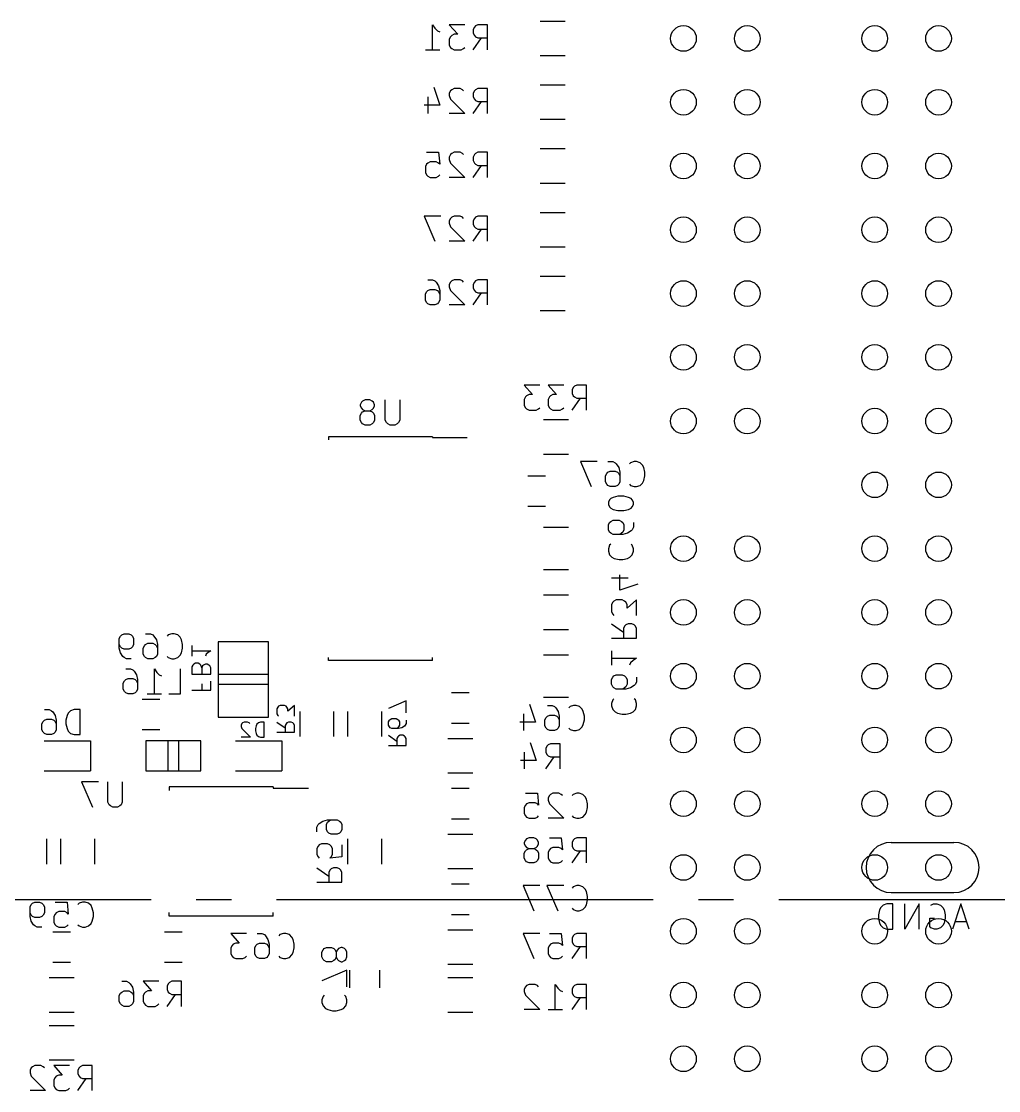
# Model space of a CAD drawing. Extents: x -21 to 324, y -93 to 158.
# Drawn here: x 165.83 to 204.76, y -7.52 to 35.07 of the extents above; entities that cross this region are included whole.
import ezdxf

# ---------------------------------------------------------------- set-up
doc = ezdxf.new("R2010")
doc.units = 0
doc.header["$LTSCALE"] = 10
doc.linetypes.add('TSCENTER', pattern=[2, 1.5, -0.18, 0.14, -0.18])
doc.layers.add('BLACK', color=7, linetype='CONTINUOUS')
doc.layers.add('Layer_1', color=7, linetype='CONTINUOUS')

msp = doc.modelspace()

# ---------------------------------------------------------------- linework, layer by layer
at = {"layer": 'BLACK', "color": 7, "linetype": 'CONTINUOUS'}
for p, q in [((182.212, 33.938), (182.212, 34.938)), ((182.212, 34.938), (182.307, 34.795)), ((183.498, 34.938), (182.878, 34.938)), ((182.878, 34.938), (183.212, 34.557)), ((184.021, 34.938), (183.926, 34.89)), ((184.402, 34.938), (184.021, 34.938)), ((184.402, 33.938), (184.402, 34.938)), ((187.498, 35.07), (186.498, 35.07)), ((182.307, 34.795), (182.402, 34.7)), ((182.402, 34.7), (182.497, 34.652)), ((182.974, 34.509), (182.926, 34.461)), ((183.069, 34.557), (182.974, 34.509)), ((183.212, 34.557), (183.069, 34.557)), ((183.878, 34.842), (183.831, 34.747)), ((183.831, 34.747), (183.831, 34.604)), ((183.831, 34.604), (183.878, 34.509)), ((183.926, 34.89), (183.878, 34.842)), ((183.878, 34.509), (183.926, 34.461)), ((182.926, 34.461), (182.878, 34.366)), ((182.878, 34.366), (182.878, 34.128)), ((182.878, 34.128), (182.926, 34.033)), ((183.831, 33.938), (184.164, 34.414)), ((183.926, 34.461), (184.021, 34.414)), ((184.021, 34.414), (184.402, 34.414)), ((181.926, 33.938), (182.497, 33.938)), ((182.926, 34.033), (182.974, 33.985)), ((182.974, 33.985), (183.069, 33.938)), ((183.069, 33.938), (183.355, 33.938)), ((183.355, 33.938), (183.45, 33.985)), ((183.45, 33.985), (183.498, 34.033)), ((186.498, 33.71), (187.498, 33.71)), ((182.259, 32.445), (182.497, 31.731)), ((183.069, 32.398), (182.974, 32.35)), ((183.307, 32.398), (183.069, 32.398)), ((183.402, 32.35), (183.307, 32.398)), ((184.021, 32.398), (183.926, 32.35)), ((184.402, 32.398), (184.021, 32.398)), ((184.402, 31.398), (184.402, 32.398)), ((187.498, 32.53), (186.498, 32.53)), ((182.021, 32.064), (182.021, 31.398)), ((182.926, 32.302), (182.878, 32.207)), ((182.878, 32.207), (182.878, 32.112)), ((182.878, 32.112), (182.926, 31.969)), ((182.974, 32.35), (182.926, 32.302)), ((182.926, 31.969), (183.498, 31.398)), ((183.45, 32.302), (183.402, 32.35)), ((183.878, 32.302), (183.831, 32.207)), ((183.831, 32.207), (183.831, 32.064)), ((183.831, 32.064), (183.878, 31.969)), ((183.926, 32.35), (183.878, 32.302)), ((183.878, 31.969), (183.926, 31.921)), ((182.497, 31.731), (181.878, 31.731)), ((183.831, 31.398), (184.164, 31.874)), ((183.926, 31.921), (184.021, 31.874)), ((184.021, 31.874), (184.402, 31.874)), ((183.498, 31.398), (182.878, 31.398)), ((186.498, 31.17), (187.498, 31.17)), ((181.974, 29.858), (182.45, 29.858)), ((182.45, 29.858), (182.497, 29.381)), ((183.069, 29.858), (182.974, 29.81)), ((183.307, 29.858), (183.069, 29.858)), ((183.402, 29.81), (183.307, 29.858)), ((184.021, 29.858), (183.926, 29.81)), ((184.402, 29.858), (184.021, 29.858)), ((184.402, 28.858), (184.402, 29.858)), ((187.498, 29.99), (186.498, 29.99)), ((182.021, 29.429), (181.974, 29.381)), ((182.117, 29.477), (182.021, 29.429)), ((182.355, 29.477), (182.117, 29.477)), ((182.45, 29.429), (182.355, 29.477)), ((182.497, 29.381), (182.45, 29.429)), ((182.926, 29.762), (182.878, 29.667)), ((182.878, 29.667), (182.878, 29.572)), ((182.878, 29.572), (182.926, 29.429)), ((182.974, 29.81), (182.926, 29.762)), ((182.926, 29.429), (183.498, 28.858)), ((183.45, 29.762), (183.402, 29.81)), ((183.878, 29.762), (183.831, 29.667)), ((183.831, 29.667), (183.831, 29.524)), ((183.831, 29.524), (183.878, 29.429)), ((183.926, 29.81), (183.878, 29.762)), ((183.878, 29.429), (183.926, 29.381)), ((181.974, 29.381), (181.926, 29.286)), ((181.926, 29.286), (181.926, 29.048)), ((181.926, 29.048), (181.974, 28.953)), ((183.831, 28.858), (184.164, 29.334)), ((183.926, 29.381), (184.021, 29.334)), ((184.021, 29.334), (184.402, 29.334)), ((181.974, 28.953), (182.021, 28.905)), ((182.021, 28.905), (182.117, 28.858)), ((182.117, 28.858), (182.355, 28.858)), ((182.355, 28.858), (182.45, 28.905)), ((182.45, 28.905), (182.497, 28.953)), ((183.498, 28.858), (182.878, 28.858)), ((186.498, 28.63), (187.498, 28.63)), ((182.545, 27.318), (181.878, 27.318)), ((181.878, 27.318), (182.307, 26.318)), ((182.974, 27.27), (182.926, 27.222)), ((183.069, 27.318), (182.974, 27.27)), ((183.307, 27.318), (183.069, 27.318)), ((183.402, 27.27), (183.307, 27.318)), ((183.45, 27.222), (183.402, 27.27)), ((183.926, 27.27), (183.878, 27.222)), ((184.021, 27.318), (183.926, 27.27)), ((184.402, 27.318), (184.021, 27.318)), ((184.402, 26.318), (184.402, 27.318)), ((187.498, 27.45), (186.498, 27.45)), ((182.926, 27.222), (182.878, 27.127)), ((182.878, 27.127), (182.878, 27.032)), ((182.878, 27.032), (182.926, 26.889)), ((182.926, 26.889), (183.498, 26.318)), ((183.878, 27.222), (183.831, 27.127)), ((183.831, 27.127), (183.831, 26.984)), ((183.831, 26.984), (183.878, 26.889)), ((183.878, 26.889), (183.926, 26.841)), ((183.926, 26.841), (184.021, 26.794)), ((183.831, 26.318), (184.164, 26.794)), ((184.021, 26.794), (184.402, 26.794)), ((183.498, 26.318), (182.878, 26.318)), ((186.498, 26.09), (187.498, 26.09)), ((182.021, 24.778), (182.212, 24.778)), ((182.212, 24.778), (182.307, 24.73)), ((182.307, 24.73), (182.355, 24.682)), ((182.974, 24.73), (182.926, 24.682)), ((183.069, 24.778), (182.974, 24.73)), ((183.307, 24.778), (183.069, 24.778)), ((183.402, 24.73), (183.307, 24.778)), ((183.45, 24.682), (183.402, 24.73)), ((183.926, 24.73), (183.878, 24.682)), ((184.021, 24.778), (183.926, 24.73)), ((184.402, 24.778), (184.021, 24.778)), ((184.402, 23.778), (184.402, 24.778)), ((187.498, 24.91), (186.498, 24.91)), ((181.926, 24.206), (181.974, 24.301)), ((181.974, 24.301), (182.021, 24.349)), ((182.021, 24.349), (182.117, 24.397)), ((182.117, 24.397), (182.307, 24.397)), ((182.307, 24.397), (182.402, 24.349)), ((182.355, 24.682), (182.45, 24.54)), ((182.402, 24.349), (182.45, 24.301)), ((182.45, 24.54), (182.497, 24.349)), ((182.45, 24.301), (182.497, 24.206)), ((182.497, 24.349), (182.497, 23.968)), ((182.926, 24.682), (182.878, 24.587)), ((182.878, 24.587), (182.878, 24.492)), ((182.878, 24.492), (182.926, 24.349)), ((182.926, 24.349), (183.498, 23.778)), ((183.878, 24.682), (183.831, 24.587)), ((183.831, 24.587), (183.831, 24.444)), ((183.831, 24.444), (183.878, 24.349)), ((183.878, 24.349), (183.926, 24.301)), ((183.926, 24.301), (184.021, 24.254)), ((181.926, 23.968), (181.926, 24.206)), ((181.974, 23.873), (181.926, 23.968)), ((182.021, 23.825), (181.974, 23.873)), ((182.45, 23.873), (182.402, 23.825)), ((182.497, 23.968), (182.45, 23.873)), ((183.831, 23.778), (184.164, 24.254)), ((184.021, 24.254), (184.402, 24.254)), ((182.117, 23.778), (182.021, 23.825)), ((182.307, 23.778), (182.117, 23.778)), ((182.402, 23.825), (182.307, 23.778)), ((183.498, 23.778), (182.878, 23.778)), ((186.498, 23.55), (187.498, 23.55)), ((186.482, 20.587), (185.863, 20.587)), ((185.863, 20.587), (186.196, 20.206)), ((187.435, 20.587), (186.815, 20.587)), ((186.815, 20.587), (187.149, 20.206)), ((187.815, 20.491), (187.768, 20.396)), ((187.863, 20.539), (187.815, 20.491)), ((187.958, 20.587), (187.863, 20.539)), ((188.339, 20.587), (187.958, 20.587)), ((188.339, 19.587), (188.339, 20.587)), ((185.911, 20.11), (185.863, 20.015)), ((185.958, 20.158), (185.911, 20.11)), ((186.054, 20.206), (185.958, 20.158)), ((186.196, 20.206), (186.054, 20.206)), ((186.863, 20.11), (186.815, 20.015)), ((186.911, 20.158), (186.863, 20.11)), ((187.006, 20.206), (186.911, 20.158)), ((187.149, 20.206), (187.006, 20.206)), ((187.768, 20.396), (187.768, 20.253)), ((187.768, 20.253), (187.815, 20.158)), ((187.768, 19.587), (188.101, 20.063)), ((187.815, 20.158), (187.863, 20.11)), ((187.863, 20.11), (187.958, 20.063)), ((187.958, 20.063), (188.339, 20.063)), ((179.378, 19.897), (179.33, 19.802)), ((179.33, 19.802), (179.33, 19.755)), ((179.33, 19.755), (179.378, 19.659)), ((179.426, 19.945), (179.378, 19.897)), ((179.378, 19.659), (179.426, 19.612)), ((179.521, 19.993), (179.426, 19.945)), ((179.426, 19.612), (179.521, 19.564)), ((179.711, 19.993), (179.521, 19.993)), ((179.807, 19.945), (179.711, 19.993)), ((179.711, 19.564), (179.807, 19.612)), ((179.854, 19.897), (179.807, 19.945)), ((179.807, 19.612), (179.854, 19.659)), ((179.902, 19.802), (179.854, 19.897)), ((179.854, 19.659), (179.902, 19.755)), ((179.902, 19.755), (179.902, 19.802)), ((180.33, 19.183), (180.33, 19.993)), ((180.902, 19.993), (180.902, 19.183)), ((185.863, 20.015), (185.863, 19.777)), ((185.863, 19.777), (185.911, 19.682)), ((185.911, 19.682), (185.958, 19.634)), ((185.958, 19.634), (186.054, 19.587)), ((186.339, 19.587), (186.435, 19.634)), ((186.435, 19.634), (186.482, 19.682)), ((186.815, 20.015), (186.815, 19.777)), ((186.815, 19.777), (186.863, 19.682)), ((186.863, 19.682), (186.911, 19.634)), ((186.911, 19.634), (187.006, 19.587)), ((187.292, 19.587), (187.387, 19.634)), ((187.387, 19.634), (187.435, 19.682)), ((179.33, 19.374), (179.378, 19.469)), ((179.33, 19.183), (179.33, 19.374)), ((179.378, 19.088), (179.33, 19.183)), ((179.378, 19.469), (179.426, 19.516)), ((179.426, 19.516), (179.521, 19.564)), ((179.521, 19.564), (179.711, 19.564)), ((179.711, 19.564), (179.807, 19.516)), ((179.807, 19.516), (179.854, 19.469)), ((179.854, 19.469), (179.902, 19.374)), ((179.902, 19.183), (179.854, 19.088)), ((179.902, 19.374), (179.902, 19.183)), ((180.378, 19.088), (180.33, 19.183)), ((180.902, 19.183), (180.854, 19.088)), ((186.054, 19.587), (186.339, 19.587)), ((187.625, 19.195), (186.625, 19.195)), ((187.006, 19.587), (187.292, 19.587)), ((179.426, 19.04), (179.378, 19.088)), ((179.521, 18.993), (179.426, 19.04)), ((179.711, 18.993), (179.521, 18.993)), ((179.807, 19.04), (179.711, 18.993)), ((179.854, 19.088), (179.807, 19.04)), ((180.426, 19.04), (180.378, 19.088)), ((180.521, 18.993), (180.426, 19.04)), ((180.711, 18.993), (180.521, 18.993)), ((180.807, 19.04), (180.711, 18.993)), ((180.854, 19.088), (180.807, 19.04)), ((182.215, 18.52), (178.065, 18.52)), ((178.065, 18.52), (178.065, 18.405)), ((182.215, 18.52), (182.215, 18.495)), ((182.215, 18.495), (183.59, 18.495)), ((186.625, 17.835), (187.625, 17.835)), ((188.768, 17.539), (188.101, 17.539)), ((188.101, 17.539), (188.53, 16.539)), ((189.197, 17.539), (189.387, 17.539)), ((189.387, 17.539), (189.482, 17.491)), ((189.482, 17.491), (189.53, 17.443)), ((190.101, 17.491), (190.054, 17.443)), ((190.244, 17.539), (190.101, 17.491)), ((190.34, 17.539), (190.244, 17.539)), ((190.482, 17.491), (190.34, 17.539)), ((190.578, 17.396), (190.482, 17.491)), ((189.101, 16.967), (189.149, 17.062)), ((189.149, 17.062), (189.197, 17.11)), ((189.197, 17.11), (189.292, 17.158)), ((189.292, 17.158), (189.482, 17.158)), ((189.482, 17.158), (189.578, 17.11)), ((189.53, 17.443), (189.625, 17.301)), ((189.578, 17.11), (189.625, 17.062)), ((189.625, 17.301), (189.673, 17.11)), ((189.625, 17.062), (189.673, 16.967)), ((189.673, 17.11), (189.673, 16.729)), ((190.625, 17.301), (190.578, 17.396)), ((190.673, 17.11), (190.625, 17.301)), ((190.673, 16.967), (190.673, 17.11)), ((186.713, 16.956), (186.013, 16.956)), ((189.101, 16.729), (189.101, 16.967)), ((189.149, 16.634), (189.101, 16.729)), ((189.197, 16.586), (189.149, 16.634)), ((189.625, 16.634), (189.578, 16.586)), ((189.673, 16.729), (189.625, 16.634)), ((190.054, 16.634), (190.101, 16.586)), ((190.482, 16.586), (190.578, 16.682)), ((190.578, 16.682), (190.625, 16.777)), ((190.625, 16.777), (190.673, 16.967)), ((189.292, 16.539), (189.197, 16.586)), ((189.482, 16.539), (189.292, 16.539)), ((189.578, 16.586), (189.482, 16.539)), ((190.101, 16.586), (190.244, 16.539)), ((190.244, 16.539), (190.34, 16.539)), ((190.34, 16.539), (190.482, 16.586)), ((189.26, 16.015), (189.213, 15.919)), ((189.213, 15.919), (189.213, 15.824)), ((189.213, 15.824), (189.26, 15.729)), ((189.308, 16.062), (189.26, 16.015)), ((189.403, 16.11), (189.308, 16.062)), ((189.594, 16.157), (189.403, 16.11)), ((189.832, 16.157), (189.594, 16.157)), ((190.022, 16.11), (189.832, 16.157)), ((190.117, 16.062), (190.022, 16.11)), ((190.165, 16.015), (190.117, 16.062)), ((190.213, 15.919), (190.165, 16.015)), ((190.165, 15.729), (190.213, 15.824)), ((190.213, 15.824), (190.213, 15.919)), ((186.013, 15.756), (186.713, 15.756)), ((189.26, 15.729), (189.308, 15.681)), ((189.308, 15.681), (189.403, 15.634)), ((189.403, 15.634), (189.594, 15.586)), ((189.594, 15.586), (189.832, 15.586)), ((189.832, 15.586), (190.022, 15.634)), ((190.022, 15.634), (190.117, 15.681)), ((190.117, 15.681), (190.165, 15.729)), ((186.625, 14.92), (187.625, 14.92)), ((189.213, 15.015), (189.26, 15.11)), ((189.213, 14.824), (189.213, 15.015)), ((189.26, 15.11), (189.308, 15.157)), ((189.308, 15.157), (189.403, 15.205)), ((189.403, 15.205), (189.641, 15.205)), ((189.641, 15.205), (189.736, 15.157)), ((189.736, 15.157), (189.784, 15.11)), ((189.784, 15.11), (189.832, 15.015)), ((189.832, 15.015), (189.832, 14.824)), ((190.213, 14.919), (190.165, 14.824)), ((190.213, 15.11), (190.213, 14.919)), ((189.26, 14.729), (189.213, 14.824)), ((189.308, 14.681), (189.26, 14.729)), ((189.403, 14.634), (189.308, 14.681)), ((189.784, 14.634), (189.403, 14.634)), ((189.736, 14.681), (189.641, 14.634)), ((189.784, 14.729), (189.736, 14.681)), ((189.832, 14.824), (189.784, 14.729)), ((189.975, 14.681), (189.784, 14.634)), ((190.117, 14.777), (189.975, 14.681)), ((190.165, 14.824), (190.117, 14.777)), ((189.26, 14.205), (189.213, 14.062)), ((189.213, 14.062), (189.213, 13.967)), ((189.308, 14.253), (189.26, 14.205)), ((190.165, 14.205), (190.117, 14.253)), ((190.213, 14.062), (190.165, 14.205)), ((190.213, 13.967), (190.213, 14.062)), ((189.213, 13.967), (189.26, 13.824)), ((189.26, 13.824), (189.355, 13.729)), ((189.355, 13.729), (189.451, 13.681)), ((189.451, 13.681), (189.641, 13.634)), ((189.641, 13.634), (189.784, 13.634)), ((189.784, 13.634), (189.975, 13.681)), ((189.975, 13.681), (190.07, 13.729)), ((190.07, 13.729), (190.165, 13.824)), ((190.165, 13.824), (190.213, 13.967)), ((187.625, 13.22), (186.625, 13.22)), ((190.006, 12.887), (189.34, 12.887)), ((189.673, 12.411), (189.673, 13.03)), ((190.387, 12.649), (189.673, 12.411)), ((187.625, 12.21), (186.625, 12.21)), ((189.387, 11.935), (189.34, 11.84)), ((189.435, 11.982), (189.387, 11.935)), ((189.53, 12.03), (189.435, 11.982)), ((189.768, 12.03), (189.53, 12.03)), ((189.863, 11.982), (189.768, 12.03)), ((189.911, 11.935), (189.863, 11.982)), ((189.959, 11.84), (189.911, 11.935)), ((190.34, 12.03), (189.959, 11.697)), ((190.34, 11.411), (190.34, 12.03)), ((189.34, 11.84), (189.34, 11.554)), ((189.34, 11.554), (189.387, 11.459)), ((189.959, 11.697), (189.959, 11.84)), ((189.34, 11.078), (189.816, 10.744)), ((189.387, 11.459), (189.435, 11.411)), ((190.006, 11.078), (189.911, 11.03)), ((190.149, 11.078), (190.006, 11.078)), ((190.244, 11.03), (190.149, 11.078)), ((169.829, 10.633), (169.925, 10.681)), ((169.925, 10.681), (170.115, 10.681)), ((170.115, 10.681), (170.21, 10.633)), ((170.782, 10.681), (170.972, 10.681)), ((170.972, 10.681), (171.067, 10.633)), ((171.829, 10.681), (171.686, 10.633)), ((171.925, 10.681), (171.829, 10.681)), ((172.067, 10.633), (171.925, 10.681)), ((186.625, 10.85), (187.625, 10.85)), ((189.863, 10.982), (189.816, 10.887)), ((189.816, 10.887), (189.816, 10.506)), ((189.911, 11.03), (189.863, 10.982)), ((190.292, 10.982), (190.244, 11.03)), ((190.34, 10.887), (190.292, 10.982)), ((190.34, 10.506), (190.34, 10.887)), ((169.734, 10.49), (169.782, 10.585)), ((169.734, 10.109), (169.734, 10.49)), ((169.782, 10.157), (169.734, 10.252)), ((169.782, 10.585), (169.829, 10.633)), ((170.21, 10.633), (170.258, 10.585)), ((170.258, 10.585), (170.305, 10.49)), ((170.305, 10.252), (170.258, 10.157)), ((170.305, 10.49), (170.305, 10.252)), ((170.734, 10.204), (170.782, 10.252)), ((170.782, 10.252), (170.877, 10.3)), ((170.877, 10.3), (171.067, 10.3)), ((171.067, 10.633), (171.115, 10.585)), ((171.067, 10.3), (171.163, 10.252)), ((171.115, 10.585), (171.21, 10.443)), ((171.163, 10.252), (171.21, 10.204)), ((171.21, 10.443), (171.258, 10.252)), ((171.258, 10.252), (171.258, 9.871)), ((171.686, 10.633), (171.639, 10.585)), ((172.163, 10.538), (172.067, 10.633)), ((172.21, 10.443), (172.163, 10.538)), ((172.258, 10.252), (172.21, 10.443)), ((172.258, 10.109), (172.258, 10.252)), ((173.678, 10.364), (173.678, 7.362)), ((175.68, 10.364), (173.678, 10.364)), ((175.68, 7.362), (175.68, 10.364)), ((189.34, 10.506), (190.34, 10.506)), ((169.782, 9.919), (169.734, 10.109)), ((169.829, 10.109), (169.782, 10.157)), ((169.877, 9.776), (169.782, 9.919)), ((169.925, 10.062), (169.829, 10.109)), ((170.115, 10.062), (169.925, 10.062)), ((170.21, 10.109), (170.115, 10.062)), ((170.258, 10.157), (170.21, 10.109)), ((170.686, 10.109), (170.734, 10.204)), ((170.686, 9.871), (170.686, 10.109)), ((170.734, 9.776), (170.686, 9.871)), ((171.21, 10.204), (171.258, 10.109)), ((171.258, 9.871), (171.21, 9.776)), ((172.067, 9.728), (172.163, 9.824)), ((172.163, 9.824), (172.21, 9.919)), ((172.21, 9.919), (172.258, 10.109)), ((172.625, 10.217), (172.625, 9.789)), ((172.625, 10.003), (173.375, 10.003)), ((173.196, 9.861), (173.161, 9.789)), ((173.268, 9.932), (173.196, 9.861)), ((173.375, 10.003), (173.268, 9.932)), ((186.625, 9.84), (187.625, 9.84)), ((189.34, 9.998), (189.34, 9.427)), ((169.925, 9.728), (169.877, 9.776)), ((170.02, 9.681), (169.925, 9.728)), ((170.21, 9.681), (170.02, 9.681)), ((170.782, 9.728), (170.734, 9.776)), ((170.877, 9.681), (170.782, 9.728)), ((171.067, 9.681), (170.877, 9.681)), ((171.163, 9.728), (171.067, 9.681)), ((171.21, 9.776), (171.163, 9.728)), ((171.639, 9.776), (171.686, 9.728)), ((171.686, 9.728), (171.829, 9.681)), ((171.829, 9.681), (171.925, 9.681)), ((171.925, 9.681), (172.067, 9.728)), ((172.661, 9.432), (172.625, 9.361)), ((172.697, 9.468), (172.661, 9.432)), ((172.768, 9.504), (172.697, 9.468)), ((172.875, 9.504), (172.768, 9.504)), ((172.947, 9.468), (172.875, 9.504)), ((172.982, 9.432), (172.947, 9.468)), ((173.018, 9.325), (172.982, 9.432)), ((173.054, 9.397), (173.018, 9.325)), ((173.089, 9.432), (173.054, 9.397)), ((173.161, 9.468), (173.089, 9.432)), ((173.232, 9.468), (173.161, 9.468)), ((173.303, 9.432), (173.232, 9.468)), ((173.339, 9.397), (173.303, 9.432)), ((173.375, 9.325), (173.339, 9.397)), ((178.065, 9.62), (178.065, 9.735)), ((182.215, 9.62), (178.065, 9.62)), ((182.215, 9.62), (182.215, 9.735)), ((189.34, 9.712), (190.34, 9.712)), ((190.102, 9.522), (190.054, 9.427)), ((190.197, 9.617), (190.102, 9.522)), ((190.34, 9.712), (190.197, 9.617)), ((169.988, 9.284), (170.178, 9.284)), ((170.178, 9.284), (170.274, 9.236)), ((170.274, 9.236), (170.321, 9.188)), ((170.321, 9.188), (170.417, 9.046)), ((170.417, 9.046), (170.464, 8.855)), ((171.131, 8.284), (171.131, 9.284)), ((171.131, 9.284), (171.226, 9.141)), ((171.226, 9.141), (171.321, 9.046)), ((171.321, 9.046), (171.417, 8.998)), ((172.178, 8.284), (172.178, 9.284)), ((172.625, 9.361), (172.625, 9.076)), ((172.625, 9.076), (173.375, 9.076)), ((173.018, 9.325), (173.018, 9.076)), ((173.375, 9.076), (173.375, 9.325)), ((173.678, 9.064), (175.68, 9.064)), ((189.34, 8.855), (189.387, 8.95)), ((189.387, 8.95), (189.435, 8.998)), ((189.435, 8.998), (189.53, 9.046)), ((189.53, 9.046), (189.768, 9.046)), ((189.768, 9.046), (189.863, 8.998)), ((189.863, 8.998), (189.911, 8.95)), ((189.911, 8.95), (189.959, 8.855)), ((190.34, 8.95), (190.34, 8.76)), ((169.893, 8.712), (169.94, 8.807)), ((169.893, 8.474), (169.893, 8.712)), ((169.94, 8.807), (169.988, 8.855)), ((169.988, 8.855), (170.083, 8.903)), ((170.083, 8.903), (170.274, 8.903)), ((170.274, 8.903), (170.369, 8.855)), ((170.369, 8.855), (170.417, 8.807)), ((170.417, 8.807), (170.464, 8.712)), ((170.464, 8.855), (170.464, 8.474)), ((173.018, 8.683), (173.018, 8.433)), ((173.375, 8.433), (173.375, 8.79)), ((175.68, 8.662), (173.678, 8.662)), ((189.34, 8.665), (189.34, 8.855)), ((189.387, 8.569), (189.34, 8.665)), ((189.435, 8.522), (189.387, 8.569)), ((189.53, 8.474), (189.435, 8.522)), ((189.863, 8.522), (189.768, 8.474)), ((189.911, 8.569), (189.863, 8.522)), ((189.959, 8.665), (189.911, 8.569)), ((190.102, 8.522), (189.911, 8.474)), ((189.959, 8.855), (189.959, 8.665)), ((190.244, 8.617), (190.102, 8.522)), ((190.292, 8.665), (190.244, 8.617)), ((190.34, 8.76), (190.292, 8.665)), ((169.94, 8.379), (169.893, 8.474)), ((169.988, 8.331), (169.94, 8.379)), ((170.083, 8.284), (169.988, 8.331)), ((170.274, 8.284), (170.083, 8.284)), ((170.369, 8.331), (170.274, 8.284)), ((170.417, 8.379), (170.369, 8.331)), ((170.464, 8.474), (170.417, 8.379)), ((170.845, 8.284), (171.417, 8.284)), ((171.702, 8.284), (172.178, 8.284)), ((172.625, 8.433), (173.375, 8.433)), ((183.665, 8.32), (182.965, 8.32)), ((187.625, 8.14), (186.625, 8.14)), ((189.435, 8.093), (189.387, 8.046)), ((189.911, 8.474), (189.53, 8.474)), ((190.292, 8.046), (190.244, 8.093)), ((171.346, 8.066), (170.646, 8.066)), ((176.047, 7.759), (176.013, 7.692)), ((176.013, 7.692), (176.013, 7.492)), ((176.08, 7.792), (176.047, 7.759)), ((176.147, 7.826), (176.08, 7.792)), ((176.313, 7.826), (176.147, 7.826)), ((176.38, 7.792), (176.313, 7.826)), ((176.413, 7.759), (176.38, 7.792)), ((176.447, 7.692), (176.413, 7.759)), ((176.713, 7.826), (176.447, 7.592)), ((176.447, 7.592), (176.447, 7.692)), ((176.713, 7.392), (176.713, 7.826)), ((181.158, 8.002), (180.458, 7.702)), ((181.158, 7.535), (181.158, 8.002)), ((186.069, 7.871), (186.308, 7.157)), ((186.784, 7.823), (186.974, 7.823)), ((186.974, 7.823), (187.069, 7.776)), ((187.069, 7.776), (187.117, 7.728)), ((187.117, 7.728), (187.212, 7.585)), ((187.688, 7.776), (187.641, 7.728)), ((187.831, 7.823), (187.688, 7.776)), ((187.927, 7.823), (187.831, 7.823)), ((188.069, 7.776), (187.927, 7.823)), ((188.165, 7.68), (188.069, 7.776)), ((188.212, 7.585), (188.165, 7.68)), ((189.387, 8.046), (189.34, 7.903)), ((189.34, 7.903), (189.34, 7.807)), ((189.34, 7.807), (189.387, 7.665)), ((190.34, 7.903), (190.292, 8.046)), ((190.292, 7.665), (190.34, 7.807)), ((190.34, 7.807), (190.34, 7.903)), ((166.749, 7.663), (166.94, 7.663)), ((166.749, 7.234), (166.845, 7.282)), ((166.845, 7.282), (167.035, 7.282)), ((166.94, 7.663), (167.035, 7.615)), ((167.035, 7.615), (167.083, 7.567)), ((167.035, 7.282), (167.13, 7.234)), ((167.083, 7.567), (167.178, 7.425)), ((167.178, 7.425), (167.226, 7.234)), ((167.654, 7.425), (167.607, 7.234)), ((167.702, 7.52), (167.654, 7.425)), ((167.797, 7.615), (167.702, 7.52)), ((167.94, 7.663), (167.797, 7.615)), ((168.178, 7.663), (167.94, 7.663)), ((168.178, 6.663), (168.178, 7.663)), ((173.678, 7.362), (175.68, 7.362)), ((176.013, 7.492), (176.047, 7.426)), ((176.047, 7.426), (176.08, 7.392)), ((176.92, 7.585), (176.92, 6.585)), ((178.28, 6.585), (178.28, 7.585)), ((178.825, 7.585), (178.825, 6.585)), ((180.185, 6.585), (180.185, 7.585)), ((180.492, 7.235), (180.525, 7.268)), ((180.525, 7.268), (180.592, 7.302)), ((180.592, 7.302), (180.758, 7.302)), ((180.758, 7.302), (180.825, 7.268)), ((180.825, 7.268), (180.858, 7.235)), ((185.831, 7.49), (185.831, 6.823)), ((186.688, 7.252), (186.736, 7.347)), ((186.688, 7.014), (186.688, 7.252)), ((186.736, 7.347), (186.784, 7.395)), ((186.784, 7.395), (186.879, 7.442)), ((186.879, 7.442), (187.069, 7.442)), ((187.069, 7.442), (187.165, 7.395)), ((187.165, 7.395), (187.212, 7.347)), ((187.212, 7.585), (187.26, 7.395)), ((187.212, 7.347), (187.26, 7.252)), ((187.26, 7.395), (187.26, 7.014)), ((188.26, 7.395), (188.212, 7.585)), ((188.212, 7.061), (188.26, 7.252)), ((188.26, 7.252), (188.26, 7.395)), ((189.387, 7.665), (189.482, 7.569)), ((189.482, 7.569), (189.578, 7.522)), ((189.578, 7.522), (189.768, 7.474)), ((189.768, 7.474), (189.911, 7.474)), ((189.911, 7.474), (190.102, 7.522)), ((190.102, 7.522), (190.197, 7.569)), ((190.197, 7.569), (190.292, 7.665)), ((166.654, 7.091), (166.702, 7.186)), ((166.654, 6.853), (166.654, 7.091)), ((166.702, 6.758), (166.654, 6.853)), ((166.702, 7.186), (166.749, 7.234)), ((167.13, 7.234), (167.178, 7.186)), ((167.178, 7.186), (167.226, 7.091)), ((167.226, 6.853), (167.178, 6.758)), ((167.226, 7.234), (167.226, 6.853)), ((167.607, 7.234), (167.607, 7.091)), ((167.607, 7.091), (167.654, 6.901)), ((167.654, 6.901), (167.702, 6.806)), ((170.646, 6.866), (171.346, 6.866)), ((174.617, 7.102), (174.589, 7.045)), ((174.589, 7.045), (174.589, 6.988)), ((174.589, 6.988), (174.617, 6.902)), ((174.646, 7.131), (174.617, 7.102)), ((174.617, 6.902), (174.96, 6.56)), ((174.703, 7.16), (174.646, 7.131)), ((174.846, 7.16), (174.703, 7.16)), ((174.903, 7.131), (174.846, 7.16)), ((174.931, 7.102), (174.903, 7.131)), ((175.189, 7.017), (175.16, 6.902)), ((175.16, 6.902), (175.16, 6.817)), ((175.16, 6.817), (175.189, 6.702)), ((175.217, 7.074), (175.189, 7.017)), ((175.274, 7.131), (175.217, 7.074)), ((175.36, 7.16), (175.274, 7.131)), ((175.503, 7.16), (175.36, 7.16)), ((175.503, 6.56), (175.503, 7.16)), ((176.013, 7.159), (176.347, 6.926)), ((176.38, 7.092), (176.347, 7.026)), ((176.347, 7.026), (176.347, 6.759)), ((176.413, 7.126), (176.38, 7.092)), ((176.48, 7.159), (176.413, 7.126)), ((176.58, 7.159), (176.48, 7.159)), ((176.647, 7.126), (176.58, 7.159)), ((176.68, 7.092), (176.647, 7.126)), ((176.713, 7.026), (176.68, 7.092)), ((176.713, 6.759), (176.713, 7.026)), ((180.458, 7.168), (180.492, 7.235)), ((180.458, 7.035), (180.458, 7.168)), ((180.492, 6.968), (180.458, 7.035)), ((180.525, 6.935), (180.492, 6.968)), ((180.592, 6.902), (180.525, 6.935)), ((180.858, 6.902), (180.592, 6.902)), ((180.825, 6.935), (180.758, 6.902)), ((180.858, 6.968), (180.825, 6.935)), ((180.858, 7.235), (180.892, 7.168)), ((180.892, 7.035), (180.858, 6.968)), ((180.992, 6.935), (180.858, 6.902)), ((180.892, 7.168), (180.892, 7.035)), ((181.092, 7.002), (180.992, 6.935)), ((181.125, 7.035), (181.092, 7.002)), ((181.158, 7.102), (181.125, 7.035)), ((181.158, 7.235), (181.158, 7.102)), ((182.965, 7.12), (183.665, 7.12)), ((186.308, 7.157), (185.688, 7.157)), ((186.736, 6.918), (186.688, 7.014)), ((186.784, 6.871), (186.736, 6.918)), ((186.879, 6.823), (186.784, 6.871)), ((187.069, 6.823), (186.879, 6.823)), ((187.165, 6.871), (187.069, 6.823)), ((187.212, 6.918), (187.165, 6.871)), ((187.26, 7.014), (187.212, 6.918)), ((187.641, 6.918), (187.688, 6.871)), ((187.688, 6.871), (187.831, 6.823)), ((187.831, 6.823), (187.927, 6.823)), ((187.927, 6.823), (188.069, 6.871)), ((188.069, 6.871), (188.165, 6.966)), ((188.165, 6.966), (188.212, 7.061)), ((166.749, 6.71), (166.702, 6.758)), ((166.74, 6.415), (168.59, 6.415)), ((166.845, 6.663), (166.749, 6.71)), ((167.035, 6.663), (166.845, 6.663)), ((167.13, 6.71), (167.035, 6.663)), ((167.178, 6.758), (167.13, 6.71)), ((167.702, 6.806), (167.797, 6.71)), ((167.797, 6.71), (167.94, 6.663)), ((167.94, 6.663), (168.178, 6.663)), ((168.59, 6.415), (168.59, 5.215)), ((170.788, 6.414), (170.788, 5.216)), ((172.987, 6.414), (170.788, 6.414)), ((171.687, 5.216), (171.687, 6.414)), ((172.088, 6.414), (172.088, 5.216)), ((172.987, 5.216), (172.987, 6.414)), ((174.36, 6.415), (176.21, 6.415)), ((174.96, 6.56), (174.589, 6.56)), ((175.189, 6.702), (175.217, 6.645)), ((175.217, 6.645), (175.274, 6.588)), ((175.274, 6.588), (175.36, 6.56)), ((175.36, 6.56), (175.503, 6.56)), ((176.013, 6.759), (176.713, 6.759)), ((176.21, 6.415), (176.21, 5.215)), ((180.458, 6.635), (180.792, 6.402)), ((180.825, 6.568), (180.792, 6.502)), ((180.792, 6.502), (180.792, 6.235)), ((180.858, 6.602), (180.825, 6.568)), ((180.925, 6.635), (180.858, 6.602)), ((181.025, 6.635), (180.925, 6.635)), ((181.092, 6.602), (181.025, 6.635)), ((181.125, 6.568), (181.092, 6.602)), ((181.158, 6.502), (181.125, 6.568)), ((181.158, 6.235), (181.158, 6.502)), ((183.815, 6.495), (182.815, 6.495)), ((180.458, 6.235), (181.158, 6.235)), ((185.863, 5.966), (185.863, 5.299)), ((186.101, 6.347), (186.339, 5.633)), ((186.768, 6.204), (186.72, 6.109)), ((186.72, 6.109), (186.72, 5.966)), ((186.72, 5.966), (186.768, 5.871)), ((186.815, 6.252), (186.768, 6.204)), ((186.911, 6.299), (186.815, 6.252)), ((187.292, 6.299), (186.911, 6.299)), ((187.292, 5.299), (187.292, 6.299)), ((186.339, 5.633), (185.72, 5.633)), ((186.72, 5.299), (187.053, 5.775)), ((186.768, 5.871), (186.815, 5.823)), ((186.815, 5.823), (186.911, 5.775)), ((186.911, 5.775), (187.292, 5.775)), ((166.74, 5.215), (168.59, 5.215)), ((170.788, 5.216), (172.987, 5.216)), ((174.36, 5.215), (176.21, 5.215)), ((182.815, 5.135), (183.815, 5.135)), ((168.9, 4.775), (168.234, 4.775)), ((168.234, 4.775), (168.662, 3.775)), ((169.281, 3.966), (169.281, 4.775)), ((169.853, 4.775), (169.853, 3.966)), ((175.865, 4.58), (171.715, 4.58)), ((171.715, 4.58), (171.715, 4.435)), ((175.865, 4.58), (175.865, 4.53)), ((175.865, 4.53), (177.265, 4.53)), ((183.665, 4.51), (182.965, 4.51)), ((185.911, 4.331), (186.387, 4.331)), ((186.387, 4.331), (186.435, 3.854)), ((186.911, 4.283), (186.863, 4.235)), ((187.006, 4.331), (186.911, 4.283)), ((187.244, 4.331), (187.006, 4.331)), ((187.339, 4.283), (187.244, 4.331)), ((187.387, 4.235), (187.339, 4.283)), ((187.815, 4.283), (187.768, 4.235)), ((187.958, 4.331), (187.815, 4.283)), ((188.054, 4.331), (187.958, 4.331)), ((188.196, 4.283), (188.054, 4.331)), ((188.292, 4.188), (188.196, 4.283)), ((169.329, 3.87), (169.281, 3.966)), ((169.377, 3.823), (169.329, 3.87)), ((169.805, 3.87), (169.758, 3.823)), ((169.853, 3.966), (169.805, 3.87)), ((185.911, 3.854), (185.863, 3.759)), ((185.958, 3.902), (185.911, 3.854)), ((186.054, 3.95), (185.958, 3.902)), ((186.292, 3.95), (186.054, 3.95)), ((186.387, 3.902), (186.292, 3.95)), ((186.435, 3.854), (186.387, 3.902)), ((186.863, 4.235), (186.815, 4.14)), ((186.815, 4.14), (186.815, 4.045)), ((186.815, 4.045), (186.863, 3.902)), ((186.863, 3.902), (187.435, 3.331)), ((188.339, 4.093), (188.292, 4.188)), ((188.387, 3.902), (188.339, 4.093)), ((188.387, 3.759), (188.387, 3.902)), ((169.472, 3.775), (169.377, 3.823)), ((169.662, 3.775), (169.472, 3.775)), ((169.758, 3.823), (169.662, 3.775)), ((185.863, 3.759), (185.863, 3.521)), ((185.863, 3.521), (185.911, 3.426)), ((185.911, 3.426), (185.958, 3.378)), ((186.387, 3.378), (186.435, 3.426)), ((187.768, 3.426), (187.815, 3.378)), ((188.196, 3.378), (188.292, 3.474)), ((188.292, 3.474), (188.339, 3.569)), ((188.339, 3.569), (188.387, 3.759)), ((177.603, 2.981), (177.65, 3.076)), ((177.603, 2.791), (177.603, 2.981)), ((177.65, 3.076), (177.698, 3.124)), ((177.698, 3.124), (177.841, 3.219)), ((177.841, 3.219), (178.031, 3.267)), ((177.984, 3.076), (178.031, 3.172)), ((177.984, 2.886), (177.984, 3.076)), ((178.031, 3.267), (178.412, 3.267)), ((178.031, 3.172), (178.079, 3.219)), ((178.079, 3.219), (178.174, 3.267)), ((178.412, 3.267), (178.507, 3.219)), ((178.507, 3.219), (178.555, 3.172)), ((178.555, 3.172), (178.603, 3.076)), ((178.603, 3.076), (178.603, 2.886)), ((182.965, 3.31), (183.665, 3.31)), ((185.958, 3.378), (186.054, 3.331)), ((186.054, 3.331), (186.292, 3.331)), ((186.292, 3.331), (186.387, 3.378)), ((187.435, 3.331), (186.815, 3.331)), ((187.815, 3.378), (187.958, 3.331)), ((187.958, 3.331), (188.054, 3.331)), ((188.054, 3.331), (188.196, 3.378)), ((178.031, 2.791), (177.984, 2.886)), ((178.079, 2.743), (178.031, 2.791)), ((178.174, 2.696), (178.079, 2.743)), ((178.412, 2.696), (178.174, 2.696)), ((178.507, 2.743), (178.412, 2.696)), ((178.555, 2.791), (178.507, 2.743)), ((178.603, 2.886), (178.555, 2.791)), ((183.815, 2.685), (182.815, 2.685)), ((166.85, 1.505), (166.85, 2.505)), ((167.395, 2.505), (167.395, 1.505)), ((168.755, 1.505), (168.755, 2.505)), ((177.65, 2.219), (177.603, 2.124)), ((177.698, 2.267), (177.65, 2.219)), ((177.793, 2.315), (177.698, 2.267)), ((178.031, 2.315), (177.793, 2.315)), ((178.126, 2.267), (178.031, 2.315)), ((178.174, 2.219), (178.126, 2.267)), ((178.222, 2.124), (178.174, 2.219)), ((178.603, 2.267), (178.603, 1.791)), ((178.825, 2.505), (178.825, 1.505)), ((180.185, 1.505), (180.185, 2.505)), ((185.911, 2.457), (185.863, 2.362)), ((185.863, 2.362), (185.863, 2.315)), ((185.863, 2.315), (185.911, 2.219)), ((185.958, 2.505), (185.911, 2.457)), ((185.911, 2.219), (185.958, 2.172)), ((186.054, 2.553), (185.958, 2.505)), ((185.958, 2.172), (186.054, 2.124)), ((186.244, 2.553), (186.054, 2.553)), ((186.339, 2.505), (186.244, 2.553)), ((186.244, 2.124), (186.339, 2.172)), ((186.387, 2.457), (186.339, 2.505)), ((186.339, 2.172), (186.387, 2.219)), ((186.435, 2.362), (186.387, 2.457)), ((186.387, 2.219), (186.435, 2.315)), ((186.435, 2.315), (186.435, 2.362)), ((186.863, 2.553), (187.339, 2.553)), ((187.006, 2.172), (186.911, 2.124)), ((187.244, 2.172), (187.006, 2.172)), ((187.339, 2.124), (187.244, 2.172)), ((187.339, 2.553), (187.387, 2.076)), ((187.815, 2.457), (187.768, 2.362)), ((187.768, 2.362), (187.768, 2.219)), ((187.768, 2.219), (187.815, 2.124)), ((187.863, 2.505), (187.815, 2.457)), ((187.958, 2.553), (187.863, 2.505)), ((188.339, 2.553), (187.958, 2.553)), ((188.339, 1.553), (188.339, 2.553)), ((200.48, 2.37), (202.98, 2.37)), ((177.603, 2.124), (177.603, 1.886)), ((177.603, 1.886), (177.65, 1.791)), ((177.65, 1.791), (177.698, 1.743)), ((178.603, 1.791), (178.126, 1.743)), ((178.126, 1.743), (178.174, 1.791)), ((178.174, 1.791), (178.222, 1.886)), ((178.222, 1.886), (178.222, 2.124)), ((185.863, 1.934), (185.911, 2.029)), ((185.863, 1.743), (185.863, 1.934)), ((185.911, 1.648), (185.863, 1.743)), ((185.911, 2.029), (185.958, 2.076)), ((185.958, 2.076), (186.054, 2.124)), ((186.054, 2.124), (186.244, 2.124)), ((186.244, 2.124), (186.339, 2.076)), ((186.339, 2.076), (186.387, 2.029)), ((186.387, 2.029), (186.435, 1.934)), ((186.435, 1.743), (186.387, 1.648)), ((186.435, 1.934), (186.435, 1.743)), ((186.863, 2.076), (186.815, 1.981)), ((186.815, 1.981), (186.815, 1.743)), ((186.815, 1.743), (186.863, 1.648)), ((186.911, 2.124), (186.863, 2.076)), ((187.387, 2.076), (187.339, 2.124)), ((187.768, 1.553), (188.101, 2.029)), ((187.815, 2.124), (187.863, 2.076)), ((187.863, 2.076), (187.958, 2.029)), ((187.958, 2.029), (188.339, 2.029)), ((177.603, 1.362), (178.079, 1.029)), ((178.174, 1.315), (178.126, 1.267)), ((178.269, 1.362), (178.174, 1.315)), ((178.412, 1.362), (178.269, 1.362)), ((178.507, 1.315), (178.412, 1.362)), ((178.555, 1.267), (178.507, 1.315)), ((182.815, 1.325), (183.815, 1.325)), ((185.958, 1.6), (185.911, 1.648)), ((186.054, 1.553), (185.958, 1.6)), ((186.244, 1.553), (186.054, 1.553)), ((186.339, 1.6), (186.244, 1.553)), ((186.387, 1.648), (186.339, 1.6)), ((186.863, 1.648), (186.911, 1.6)), ((186.911, 1.6), (187.006, 1.553)), ((187.006, 1.553), (187.244, 1.553)), ((187.244, 1.553), (187.339, 1.6)), ((187.339, 1.6), (187.387, 1.648)), ((178.126, 1.267), (178.079, 1.172)), ((178.079, 1.172), (178.079, 0.791)), ((178.603, 1.172), (178.555, 1.267)), ((178.603, 0.791), (178.603, 1.172)), ((177.603, 0.791), (178.603, 0.791)), ((183.665, 0.7), (182.965, 0.7)), ((186.482, 0.648), (185.815, 0.648)), ((185.815, 0.648), (186.244, -0.352)), ((187.435, 0.648), (186.768, 0.648)), ((186.768, 0.648), (187.196, -0.352)), ((187.815, 0.6), (187.768, 0.552)), ((187.958, 0.648), (187.815, 0.6)), ((188.054, 0.648), (187.958, 0.648)), ((188.196, 0.6), (188.054, 0.648)), ((188.292, 0.505), (188.196, 0.6)), ((188.339, 0.41), (188.292, 0.505)), ((188.387, 0.219), (188.339, 0.41)), ((188.339, -0.114), (188.387, 0.076)), ((188.387, 0.076), (188.387, 0.219)), ((200.48, 0.37), (202.98, 0.37)), ((166.178, -0.198), (166.226, -0.103)), ((166.178, -0.579), (166.178, -0.198)), ((166.226, -0.103), (166.273, -0.055)), ((166.273, -0.055), (166.369, -0.007)), ((166.369, -0.007), (166.559, -0.007)), ((166.559, -0.007), (166.654, -0.055)), ((166.654, -0.055), (166.702, -0.103)), ((166.702, -0.103), (166.749, -0.198)), ((166.749, -0.198), (166.749, -0.436)), ((167.178, -0.007), (167.654, -0.007)), ((167.321, -0.388), (167.226, -0.436)), ((167.559, -0.388), (167.321, -0.388)), ((167.654, -0.436), (167.559, -0.388)), ((167.654, -0.007), (167.702, -0.484)), ((168.131, -0.055), (168.083, -0.103)), ((168.273, -0.007), (168.131, -0.055)), ((168.369, -0.007), (168.273, -0.007)), ((168.511, -0.055), (168.369, -0.007)), ((168.607, -0.15), (168.511, -0.055)), ((168.654, -0.245), (168.607, -0.15)), ((168.702, -0.436), (168.654, -0.245)), ((171.715, -0.57), (171.715, -0.425)), ((175.865, -0.57), (175.865, -0.425)), ((187.768, -0.257), (187.815, -0.305)), ((187.815, -0.305), (187.958, -0.352)), ((187.958, -0.352), (188.054, -0.352)), ((188.054, -0.352), (188.196, -0.305)), ((188.196, -0.305), (188.292, -0.209)), ((188.292, -0.209), (188.339, -0.114)), ((200.016, -0.32), (199.968, -0.511)), ((200.063, -0.225), (200.016, -0.32)), ((200.159, -0.13), (200.063, -0.225)), ((200.301, -0.082), (200.159, -0.13)), ((200.54, -0.082), (200.301, -0.082)), ((200.54, -1.082), (200.54, -0.082)), ((201.587, -0.082), (201.016, -1.082)), ((201.016, -1.082), (201.016, -0.082)), ((201.587, -1.082), (201.587, -0.082)), ((202.063, -0.13), (202.159, -0.082)), ((202.159, -0.082), (202.301, -0.082)), ((202.301, -0.082), (202.444, -0.13)), ((202.444, -0.13), (202.54, -0.225)), ((202.54, -0.225), (202.587, -0.32)), ((202.587, -0.32), (202.635, -0.511)), ((203.254, -0.082), (202.92, -1.082)), ((203.587, -1.082), (203.254, -0.082)), ((166.226, -0.531), (166.178, -0.436)), ((166.226, -0.769), (166.178, -0.579)), ((166.273, -0.579), (166.226, -0.531)), ((166.321, -0.912), (166.226, -0.769)), ((166.369, -0.626), (166.273, -0.579)), ((166.559, -0.626), (166.369, -0.626)), ((166.654, -0.579), (166.559, -0.626)), ((166.702, -0.531), (166.654, -0.579)), ((166.749, -0.436), (166.702, -0.531)), ((167.178, -0.484), (167.13, -0.579)), ((167.13, -0.579), (167.13, -0.817)), ((167.13, -0.817), (167.178, -0.912)), ((167.226, -0.436), (167.178, -0.484)), ((167.702, -0.484), (167.654, -0.436)), ((168.607, -0.864), (168.654, -0.769)), ((168.654, -0.769), (168.702, -0.579)), ((168.702, -0.579), (168.702, -0.436)), ((175.865, -0.57), (171.715, -0.57)), ((182.965, -0.5), (183.665, -0.5)), ((199.968, -0.511), (199.968, -0.654)), ((199.968, -0.654), (200.016, -0.844)), ((200.016, -0.844), (200.063, -0.939)), ((202.016, -0.987), (202.016, -0.654)), ((202.016, -0.654), (202.206, -0.654)), ((202.587, -0.844), (202.54, -0.939)), ((202.635, -0.654), (202.587, -0.844)), ((202.635, -0.511), (202.635, -0.654)), ((203.492, -0.797), (203.016, -0.797)), ((166.369, -0.96), (166.321, -0.912)), ((166.464, -1.007), (166.369, -0.96)), ((166.654, -1.007), (166.464, -1.007)), ((167.79, -1.205), (167.09, -1.205)), ((167.178, -0.912), (167.226, -0.96)), ((167.226, -0.96), (167.321, -1.007)), ((167.321, -1.007), (167.559, -1.007)), ((167.559, -1.007), (167.654, -0.96)), ((167.654, -0.96), (167.702, -0.912)), ((168.083, -0.912), (168.131, -0.96)), ((168.131, -0.96), (168.273, -1.007)), ((168.273, -1.007), (168.369, -1.007)), ((168.369, -1.007), (168.511, -0.96)), ((168.511, -0.96), (168.607, -0.864)), ((172.235, -1.205), (171.535, -1.205)), ((174.798, -1.257), (174.179, -1.257)), ((174.179, -1.257), (174.512, -1.638)), ((175.227, -1.257), (175.417, -1.257)), ((175.417, -1.257), (175.512, -1.305)), ((176.274, -1.257), (176.132, -1.305)), ((176.37, -1.257), (176.274, -1.257)), ((176.512, -1.305), (176.37, -1.257)), ((183.815, -1.125), (182.815, -1.125)), ((186.482, -1.257), (185.815, -1.257)), ((185.815, -1.257), (186.244, -2.257)), ((186.863, -1.257), (187.339, -1.257)), ((187.339, -1.257), (187.387, -1.734)), ((187.958, -1.257), (187.863, -1.305)), ((188.339, -1.257), (187.958, -1.257)), ((188.339, -2.257), (188.339, -1.257)), ((200.063, -0.939), (200.159, -1.035)), ((200.159, -1.035), (200.301, -1.082)), ((200.301, -1.082), (200.54, -1.082)), ((202.063, -1.035), (202.016, -0.987)), ((202.206, -1.082), (202.063, -1.035)), ((202.301, -1.082), (202.206, -1.082)), ((202.444, -1.035), (202.301, -1.082)), ((202.54, -0.939), (202.444, -1.035)), ((174.274, -1.686), (174.227, -1.734)), ((174.37, -1.638), (174.274, -1.686)), ((174.512, -1.638), (174.37, -1.638)), ((175.179, -1.734), (175.227, -1.686)), ((175.227, -1.686), (175.322, -1.638)), ((175.322, -1.638), (175.512, -1.638)), ((175.512, -1.305), (175.56, -1.353)), ((175.512, -1.638), (175.608, -1.686)), ((175.56, -1.353), (175.655, -1.495)), ((175.608, -1.686), (175.655, -1.734)), ((175.655, -1.495), (175.703, -1.686)), ((175.703, -1.686), (175.703, -2.067)), ((176.132, -1.305), (176.084, -1.353)), ((176.608, -1.4), (176.512, -1.305)), ((176.655, -1.495), (176.608, -1.4)), ((176.703, -1.686), (176.655, -1.495)), ((176.703, -1.829), (176.703, -1.686)), ((186.911, -1.686), (186.863, -1.734)), ((187.006, -1.638), (186.911, -1.686)), ((187.244, -1.638), (187.006, -1.638)), ((187.339, -1.686), (187.244, -1.638)), ((187.387, -1.734), (187.339, -1.686)), ((187.815, -1.353), (187.768, -1.448)), ((187.768, -1.448), (187.768, -1.591)), ((187.768, -1.591), (187.815, -1.686)), ((187.863, -1.305), (187.815, -1.353)), ((187.815, -1.686), (187.863, -1.734)), ((174.227, -1.734), (174.179, -1.829)), ((174.179, -1.829), (174.179, -2.067)), ((174.179, -2.067), (174.227, -2.162)), ((175.132, -1.829), (175.179, -1.734)), ((175.132, -2.067), (175.132, -1.829)), ((175.179, -2.162), (175.132, -2.067)), ((175.655, -1.734), (175.703, -1.829)), ((175.703, -2.067), (175.655, -2.162)), ((176.512, -2.21), (176.608, -2.114)), ((176.608, -2.114), (176.655, -2.019)), ((176.655, -2.019), (176.703, -1.829)), ((177.803, -2.004), (177.85, -1.908)), ((177.803, -2.194), (177.803, -2.004)), ((177.85, -1.908), (177.898, -1.861)), ((177.898, -1.861), (177.993, -1.813)), ((177.993, -1.813), (178.184, -1.813)), ((178.184, -1.813), (178.279, -1.861)), ((178.279, -1.861), (178.326, -1.908)), ((178.326, -1.908), (178.374, -2.004)), ((178.422, -1.908), (178.374, -2.004)), ((178.374, -2.004), (178.374, -2.194)), ((178.469, -1.861), (178.422, -1.908)), ((178.565, -1.813), (178.469, -1.861)), ((178.612, -1.813), (178.565, -1.813)), ((178.707, -1.861), (178.612, -1.813)), ((178.755, -1.908), (178.707, -1.861)), ((178.803, -2.004), (178.755, -1.908)), ((178.803, -2.194), (178.803, -2.004)), ((186.863, -1.734), (186.815, -1.829)), ((186.815, -1.829), (186.815, -2.067)), ((186.815, -2.067), (186.863, -2.162)), ((187.768, -2.257), (188.101, -1.781)), ((187.863, -1.734), (187.958, -1.781)), ((187.958, -1.781), (188.339, -1.781)), ((167.09, -2.405), (167.79, -2.405)), ((171.535, -2.405), (172.235, -2.405)), ((174.227, -2.162), (174.274, -2.21)), ((174.274, -2.21), (174.37, -2.257)), ((174.37, -2.257), (174.655, -2.257)), ((174.655, -2.257), (174.751, -2.21)), ((174.751, -2.21), (174.798, -2.162)), ((175.227, -2.21), (175.179, -2.162)), ((175.322, -2.257), (175.227, -2.21)), ((175.512, -2.257), (175.322, -2.257)), ((175.608, -2.21), (175.512, -2.257)), ((175.655, -2.162), (175.608, -2.21)), ((176.084, -2.162), (176.132, -2.21)), ((176.132, -2.21), (176.274, -2.257)), ((176.274, -2.257), (176.37, -2.257)), ((176.37, -2.257), (176.512, -2.21)), ((177.85, -2.289), (177.803, -2.194)), ((177.898, -2.337), (177.85, -2.289)), ((177.993, -2.384), (177.898, -2.337)), ((178.184, -2.384), (177.993, -2.384)), ((178.279, -2.337), (178.184, -2.384)), ((178.326, -2.289), (178.279, -2.337)), ((178.374, -2.194), (178.326, -2.289)), ((178.374, -2.194), (178.422, -2.289)), ((178.422, -2.289), (178.469, -2.337)), ((178.469, -2.337), (178.565, -2.384)), ((178.565, -2.384), (178.612, -2.384)), ((178.612, -2.384), (178.707, -2.337)), ((178.707, -2.337), (178.755, -2.289)), ((178.755, -2.289), (178.803, -2.194)), ((182.815, -2.485), (183.815, -2.485)), ((186.863, -2.162), (186.911, -2.21)), ((186.911, -2.21), (187.006, -2.257)), ((187.006, -2.257), (187.244, -2.257)), ((187.244, -2.257), (187.339, -2.21)), ((187.339, -2.21), (187.387, -2.162)), ((178.803, -2.718), (177.803, -3.146)), ((178.803, -3.384), (178.803, -2.718)), ((178.905, -2.725), (178.905, -3.425)), ((180.105, -3.425), (180.105, -2.725)), ((167.94, -3.03), (166.94, -3.03)), ((169.829, -3.162), (170.02, -3.162)), ((170.02, -3.162), (170.115, -3.21)), ((170.115, -3.21), (170.163, -3.258)), ((170.163, -3.258), (170.258, -3.4)), ((170.258, -3.4), (170.305, -3.591)), ((171.306, -3.162), (170.686, -3.162)), ((170.686, -3.162), (171.02, -3.543)), ((171.686, -3.258), (171.639, -3.353)), ((171.639, -3.353), (171.639, -3.496)), ((171.734, -3.21), (171.686, -3.258)), ((171.829, -3.162), (171.734, -3.21)), ((172.21, -3.162), (171.829, -3.162)), ((172.21, -4.162), (172.21, -3.162)), ((183.815, -3.03), (182.815, -3.03)), ((185.911, -3.385), (185.863, -3.48)), ((185.958, -3.337), (185.911, -3.385)), ((186.054, -3.289), (185.958, -3.337)), ((186.292, -3.289), (186.054, -3.289)), ((186.387, -3.337), (186.292, -3.289)), ((186.435, -3.385), (186.387, -3.337)), ((187.101, -4.289), (187.101, -3.289)), ((187.101, -3.289), (187.196, -3.432)), ((187.815, -3.385), (187.768, -3.48)), ((187.863, -3.337), (187.815, -3.385)), ((187.958, -3.289), (187.863, -3.337)), ((188.339, -3.289), (187.958, -3.289)), ((188.339, -4.289), (188.339, -3.289)), ((169.734, -3.734), (169.782, -3.639)), ((169.734, -3.972), (169.734, -3.734)), ((169.782, -3.639), (169.829, -3.591)), ((169.829, -3.591), (169.925, -3.543)), ((169.925, -3.543), (170.115, -3.543)), ((170.115, -3.543), (170.21, -3.591)), ((170.21, -3.591), (170.258, -3.639)), ((170.258, -3.639), (170.305, -3.734)), ((170.305, -3.591), (170.305, -3.972)), ((170.734, -3.639), (170.686, -3.734)), ((170.686, -3.734), (170.686, -3.972)), ((170.782, -3.591), (170.734, -3.639)), ((170.877, -3.543), (170.782, -3.591)), ((171.02, -3.543), (170.877, -3.543)), ((171.639, -3.496), (171.686, -3.591)), ((171.639, -4.162), (171.972, -3.686)), ((171.686, -3.591), (171.734, -3.639)), ((171.734, -3.639), (171.829, -3.686)), ((171.829, -3.686), (172.21, -3.686)), ((177.85, -3.765), (177.803, -3.908)), ((177.898, -3.718), (177.85, -3.765)), ((178.755, -3.765), (178.707, -3.718)), ((178.803, -3.908), (178.755, -3.765)), ((185.863, -3.48), (185.863, -3.575)), ((185.863, -3.575), (185.911, -3.718)), ((185.911, -3.718), (186.482, -4.289)), ((187.196, -3.432), (187.292, -3.527)), ((187.292, -3.527), (187.387, -3.575)), ((187.768, -3.48), (187.768, -3.623)), ((187.768, -3.623), (187.815, -3.718)), ((187.768, -4.289), (188.101, -3.813)), ((187.815, -3.718), (187.863, -3.766)), ((187.863, -3.766), (187.958, -3.813)), ((187.958, -3.813), (188.339, -3.813)), ((169.782, -4.067), (169.734, -3.972)), ((169.829, -4.115), (169.782, -4.067)), ((169.925, -4.162), (169.829, -4.115)), ((170.115, -4.162), (169.925, -4.162)), ((170.21, -4.115), (170.115, -4.162)), ((170.258, -4.067), (170.21, -4.115)), ((170.305, -3.972), (170.258, -4.067)), ((170.686, -3.972), (170.734, -4.067)), ((170.734, -4.067), (170.782, -4.115)), ((170.782, -4.115), (170.877, -4.162)), ((170.877, -4.162), (171.163, -4.162)), ((171.163, -4.162), (171.258, -4.115)), ((171.258, -4.115), (171.306, -4.067)), ((177.803, -3.908), (177.803, -4.004)), ((177.803, -4.004), (177.85, -4.146)), ((177.85, -4.146), (177.946, -4.242)), ((177.946, -4.242), (178.041, -4.289)), ((178.565, -4.289), (178.66, -4.242)), ((178.66, -4.242), (178.755, -4.146)), ((178.755, -4.146), (178.803, -4.004)), ((178.803, -4.004), (178.803, -3.908)), ((166.94, -4.39), (167.94, -4.39)), ((178.041, -4.289), (178.231, -4.337)), ((178.231, -4.337), (178.374, -4.337)), ((178.374, -4.337), (178.565, -4.289)), ((182.815, -4.39), (183.815, -4.39)), ((186.482, -4.289), (185.863, -4.289)), ((186.815, -4.289), (187.387, -4.289)), ((167.94, -4.935), (166.94, -4.935)), ((166.94, -6.295), (167.94, -6.295)), ((166.226, -6.613), (166.178, -6.708)), ((166.178, -6.708), (166.178, -6.803)), ((166.178, -6.803), (166.226, -6.946)), ((166.273, -6.565), (166.226, -6.613)), ((166.369, -6.517), (166.273, -6.565)), ((166.607, -6.517), (166.369, -6.517)), ((166.702, -6.565), (166.607, -6.517)), ((166.749, -6.613), (166.702, -6.565)), ((167.75, -6.517), (167.13, -6.517)), ((167.13, -6.517), (167.464, -6.898)), ((168.131, -6.613), (168.083, -6.708)), ((168.083, -6.708), (168.083, -6.851)), ((168.178, -6.565), (168.131, -6.613)), ((168.273, -6.517), (168.178, -6.565)), ((168.654, -6.517), (168.273, -6.517)), ((168.654, -7.517), (168.654, -6.517)), ((166.226, -6.946), (166.797, -7.517)), ((167.178, -6.994), (167.13, -7.089)), ((167.13, -7.089), (167.13, -7.327)), ((167.226, -6.946), (167.178, -6.994)), ((167.321, -6.898), (167.226, -6.946)), ((167.464, -6.898), (167.321, -6.898)), ((168.083, -6.851), (168.131, -6.946)), ((168.083, -7.517), (168.416, -7.041)), ((168.131, -6.946), (168.178, -6.994)), ((168.178, -6.994), (168.273, -7.041)), ((168.273, -7.041), (168.654, -7.041)), ((166.797, -7.517), (166.178, -7.517)), ((167.13, -7.327), (167.178, -7.422)), ((167.178, -7.422), (167.226, -7.47)), ((167.226, -7.47), (167.321, -7.517)), ((167.321, -7.517), (167.607, -7.517)), ((167.607, -7.517), (167.702, -7.47)), ((167.702, -7.47), (167.75, -7.422))]:
    msp.add_line(p, q, dxfattribs=at)
for centre in [(192.205, 34.39), (194.745, 34.39), (199.825, 34.39), (202.365, 34.39), (192.205, 31.85), (194.745, 31.85), (199.825, 31.85), (202.365, 31.85), (192.205, 29.31), (194.745, 29.31), (199.825, 29.31), (202.365, 29.31), (192.205, 26.77), (194.745, 26.77), (199.825, 26.77), (202.365, 26.77), (192.205, 24.23), (194.745, 24.23), (199.825, 24.23), (202.365, 24.23), (192.205, 21.69), (194.745, 21.69), (199.825, 21.69), (202.365, 21.69), (192.205, 19.15), (194.745, 19.15), (199.825, 19.15), (202.365, 19.15), (199.825, 16.61), (202.365, 16.61), (192.205, 14.07), (194.745, 14.07), (199.825, 14.07), (202.365, 14.07), (192.205, 11.53), (194.745, 11.53), (199.825, 11.53), (202.365, 11.53), (192.205, 8.99), (194.745, 8.99), (199.825, 8.99), (202.365, 8.99), (192.205, 6.45), (194.745, 6.45), (199.825, 6.45), (202.365, 6.45), (192.205, 3.91), (194.745, 3.91), (199.825, 3.91), (202.365, 3.91), (192.205, 1.37), (194.745, 1.37), (199.825, 1.37), (202.365, 1.37), (192.205, -1.17), (194.745, -1.17), (199.825, -1.17), (202.365, -1.17), (192.205, -3.71), (194.745, -3.71), (199.825, -3.71), (202.365, -3.71), (192.205, -6.25), (194.745, -6.25), (199.825, -6.25), (202.365, -6.25)]:
    msp.add_circle(centre, 0.51, dxfattribs=at)
for centre, start, end in [((200.48, 1.37), 90, 270), ((202.98, 1.37), 270, 90)]:
    msp.add_arc(centre, 1, start, end, dxfattribs=at)
at = {"layer": 'Layer_1', "color": 7, "linetype": 'TSCENTER'}
msp.add_line((76, 0.1), (238.56, 0.1), dxfattribs=at)

doc.saveas('drawing.dxf')
